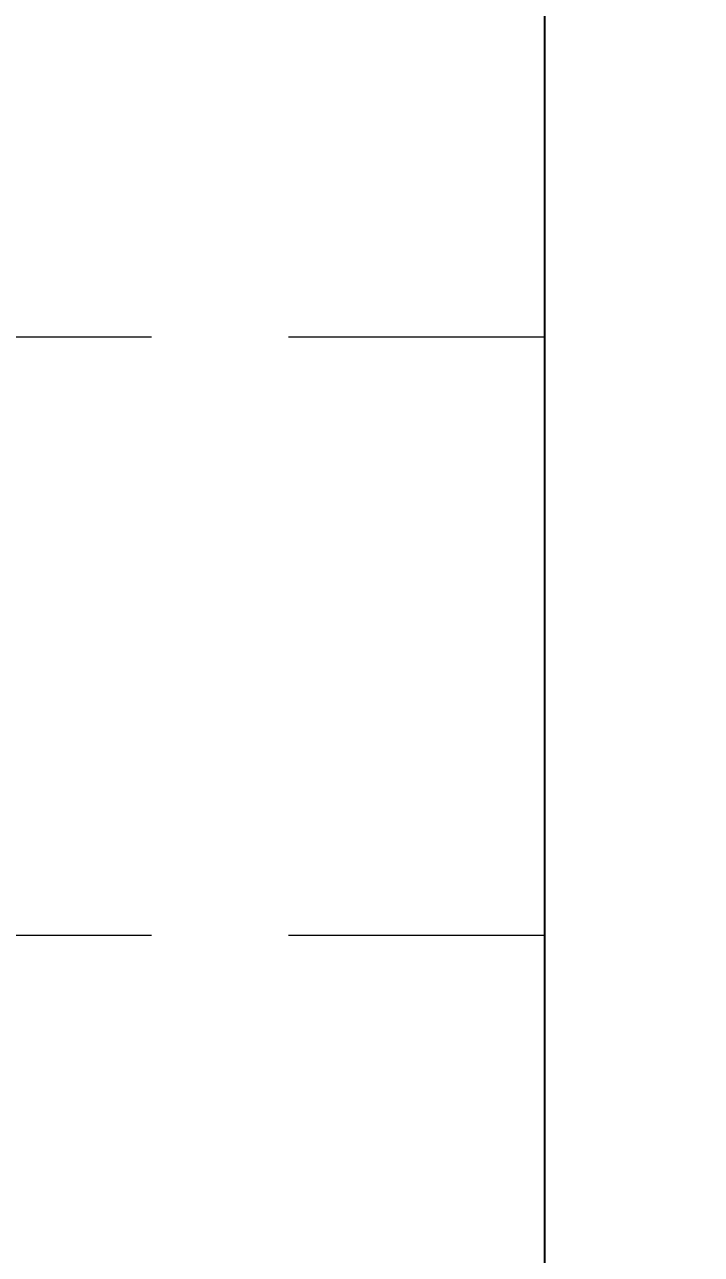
# Model space of a CAD drawing. Header units: millimetres. Extents: x 38 to 970, y 105 to 390.
# Drawn here: x 230.65 to 236.31, y 233.76 to 244.04 of the extents above; entities that cross this region are included whole.
import ezdxf

# ---------------------------------------------------------------- set-up
doc = ezdxf.new("R2010")
doc.units = ezdxf.units.MM
doc.linetypes.add('WP_HIDDEN', pattern=[2.3, 1.5, -0.8])
for name, color, linetype, lineweight in [('DIMENSIONS', 7, 'CONTINUOUS', 18), ('HIDDEN', 7, 'WP_HIDDEN', 13), ('VISIBLE', 7, 'CONTINUOUS', 25)]:
    doc.layers.add(name, color=color, linetype=linetype, lineweight=lineweight)
doc.styles.add('CJK', font='Arial Unicode.ttf')
doc.styles.add('OpenSansCondensed-Light', font='OpenSansCondensed-Light.ttf')
doc.dimstyles.new('EZDXF', dxfattribs={"dimtxt": 0.25, "dimasz": 0.175, "dimexe": 0.375, "dimexo": 0.125, "dimgap": 0.1, "dimtad": 1, "dimlfac": 100, "dimzin": 12, "dimdsep": 46, "dimtxsty": 'OpenSansCondensed-Light', "dimblk": 'ARCHTICK', "dimcen": 2.5, "dimazin": 3, "dimtfac": 0.5, "dimtmove": 2, "dimatfit": 3})

# ---------------------------------------------------------------- blocks, each defined once
blk = doc.blocks.new('_ARCHTICK')
at = {"color": 0, "linetype": 'BYBLOCK', "const_width": 0.15}
blk.add_lwpolyline([(-0.5, -0.5), (0.5, 0.5)], dxfattribs=at)

msp = doc.modelspace()

# ---------------------------------------------------------------- linework, layer by layer
at = {"layer": 'HIDDEN', "ltscale": 1.428571}
for p, q in [((235, 241.42857), (225, 241.42857)), ((235, 236.42857), (225, 236.42857))]:
    msp.add_line(p, q, dxfattribs=at)
msp.add_lwpolyline([(235, 236.42857), (235, 236.49125), (235, 236.67615), (235, 236.97399), (235, 237.36985), (235, 237.84386), (235, 238.37227), (235, 238.92857), (235, 239.48487), (235, 240.01328), (235, 240.4873), (235, 240.88315), (235, 241.18099), (235, 241.36589), (235, 241.42857)], dxfattribs=at)
at = {"layer": 'VISIBLE'}
msp.add_line((235, 198.92857), (235, 343.92857), dxfattribs=at)

# ---------------------------------------------------------------- dimensions: what is measured, and where the dimension line sits
at = {"layer": 'DIMENSIONS'}
msp.add_linear_dim(base=(246.42857, 198.92857), p1=(235, 198.92857), p2=(235, 343.92857), angle=90, dimstyle='EZDXF', override={"dimtxt": 3.714286, "dimasz": 2.142857, "dimexe": 1.142857, "dimexo": 1.142857, "dimgap": 1.428571, "dimdec": 4, "dimlfac": 1, "dimzin": 8, "dimtxsty": 'CJK', "dimclrd": 7, "dimclre": 7, "dimclrt": 7}, dxfattribs=at).render()

doc.saveas('drawing.dxf')
